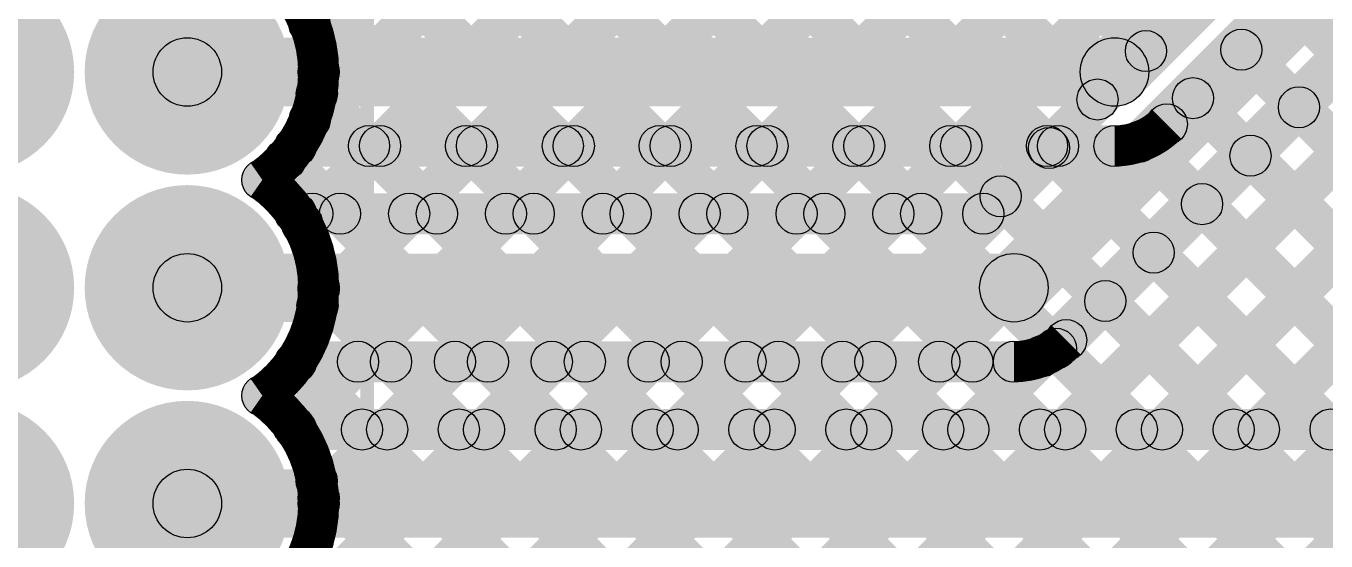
# Model space of a CAD drawing. Header units: millimetres. Extents: x 0 to 212, y 0 to 213.
# Drawn here: x 1.2411 to 1.7157, y 0.2823 to 0.4703 of the extents above; entities that cross this region are included whole.
import ezdxf

# ---------------------------------------------------------------- set-up
doc = ezdxf.new("R2010")
doc.units = ezdxf.units.MM
doc.header["$MEASUREMENT"] = 0
for name, color, linetype in [('BottomLayer', 5, 'Continuous'), ('BottomSolder', 6, 'Continuous'), ('PadHoleLayer', 156, 'Continuous'), ('TopLayer', 1, 'Continuous'), ('TopOverlay', 2, 'Continuous'), ('TopSolder', 216, 'Continuous')]:
    doc.layers.add(name, color=color, linetype=linetype)

# ---------------------------------------------------------------- blocks, each defined once
blk = doc.blocks.new('X2026WV_2_06A_N0SN_9')
at = {"layer": 'BottomLayer'}
h = blk.add_hatch(color=5, dxfattribs=at)
edge = h.paths.add_edge_path()
edge.add_arc((-0.3937, 0.07874), 0.03346, 0, 360)
h = blk.add_hatch(color=5, dxfattribs=at)
edge = h.paths.add_edge_path()
edge.add_arc((-0.31496, 0.07874), 0.03346, 0, 360)
h = blk.add_hatch(color=5, dxfattribs=at)
edge = h.paths.add_edge_path()
edge.add_arc((-0.23622, 0.07874), 0.03346, 0, 360)
h = blk.add_hatch(color=5, dxfattribs=at)
edge = h.paths.add_edge_path()
edge.add_arc((-0.3937, 0), 0.03346, 0, 360)
h = blk.add_hatch(color=5, dxfattribs=at)
edge = h.paths.add_edge_path()
edge.add_arc((-0.31496, 0), 0.03346, 0, 360)
h = blk.add_hatch(color=5, dxfattribs=at)
edge = h.paths.add_edge_path()
edge.add_arc((-0.23622, 0), 0.03346, 0, 360)
at = {"layer": 'BottomSolder'}
h = blk.add_hatch(color=6, dxfattribs=at)
edge = h.paths.add_edge_path()
edge.add_arc((-0.3937, 0.07874), 0.03746, 0, 360)
h = blk.add_hatch(color=6, dxfattribs=at)
edge = h.paths.add_edge_path()
edge.add_arc((-0.31496, 0.07874), 0.03746, 0, 360)
h = blk.add_hatch(color=6, dxfattribs=at)
edge = h.paths.add_edge_path()
edge.add_arc((-0.23622, 0.07874), 0.03746, 0, 360)
h = blk.add_hatch(color=6, dxfattribs=at)
edge = h.paths.add_edge_path()
edge.add_arc((-0.3937, 0), 0.03746, 0, 360)
h = blk.add_hatch(color=6, dxfattribs=at)
edge = h.paths.add_edge_path()
edge.add_arc((-0.31496, 0), 0.03746, 0, 360)
h = blk.add_hatch(color=6, dxfattribs=at)
edge = h.paths.add_edge_path()
edge.add_arc((-0.23622, 0), 0.03746, 0, 360)
at = {"layer": 'PadHoleLayer'}
h = blk.add_hatch(color=156, dxfattribs=at)
edge = h.paths.add_edge_path()
edge.add_arc((-0.3937, 0), 0.01969, 0, 360)
h = blk.add_hatch(color=156, dxfattribs=at)
edge = h.paths.add_edge_path()
edge.add_arc((-0.31496, 0), 0.01969, 0, 360)
h = blk.add_hatch(color=156, dxfattribs=at)
edge = h.paths.add_edge_path()
edge.add_arc((-0.23622, 0), 0.01969, 0, 360)
at = {"layer": 'TopLayer'}
h = blk.add_hatch(color=1, dxfattribs=at)
edge = h.paths.add_edge_path()
edge.add_arc((-0.3937, 0.07874), 0.03346, 0, 360)
h = blk.add_hatch(color=1, dxfattribs=at)
edge = h.paths.add_edge_path()
edge.add_arc((-0.31496, 0.07874), 0.03346, 0, 360)
h = blk.add_hatch(color=1, dxfattribs=at)
edge = h.paths.add_edge_path()
edge.add_arc((-0.23622, 0.07874), 0.03346, 0, 360)
h = blk.add_hatch(color=1, dxfattribs=at)
edge = h.paths.add_edge_path()
edge.add_arc((-0.3937, 0), 0.03346, 0, 360)
h = blk.add_hatch(color=1, dxfattribs=at)
edge = h.paths.add_edge_path()
edge.add_arc((-0.31496, 0), 0.03346, 0, 360)
h = blk.add_hatch(color=1, dxfattribs=at)
edge = h.paths.add_edge_path()
edge.add_arc((-0.23622, 0), 0.03346, 0, 360)
at = {"layer": 'TopOverlay'}
blk.add_hatch(color=2, dxfattribs=at).paths.add_polyline_path([(-0.51181, -0.06813), (-0.51181, -0.06313), (0.11811, -0.06313), (0.11811, -0.06813)])
at = {"layer": 'TopSolder'}
h = blk.add_hatch(color=216, dxfattribs=at)
edge = h.paths.add_edge_path()
edge.add_arc((-0.3937, 0.07874), 0.03746, 0, 360)
h = blk.add_hatch(color=216, dxfattribs=at)
edge = h.paths.add_edge_path()
edge.add_arc((-0.31496, 0.07874), 0.03746, 0, 360)
h = blk.add_hatch(color=216, dxfattribs=at)
edge = h.paths.add_edge_path()
edge.add_arc((-0.23622, 0.07874), 0.03746, 0, 360)
h = blk.add_hatch(color=216, dxfattribs=at)
edge = h.paths.add_edge_path()
edge.add_arc((-0.3937, 0), 0.03746, 0, 360)
h = blk.add_hatch(color=216, dxfattribs=at)
edge = h.paths.add_edge_path()
edge.add_arc((-0.31496, 0), 0.03746, 0, 360)
h = blk.add_hatch(color=216, dxfattribs=at)
edge = h.paths.add_edge_path()
edge.add_arc((-0.23622, 0), 0.03746, 0, 360)

msp = doc.modelspace()

# ---------------------------------------------------------------- hatches: boundary and pattern name
at = {"layer": 'BottomLayer'}
for points in [[(0.83481, 1.26563), (0.84542, 1.27624), (1.65524, 0.46642), (1.64463, 0.45581)], [(1.62575, 0.3177), (1.61515, 0.3283), (2.51928, 1.23243), (2.52988, 1.22183)], [(1.66111, 0.3177), (1.6505, 0.3283), (2.5327, 1.2105), (2.5433, 1.19989)], [(1.69646, 0.3177), (1.68586, 0.3283), (2.5327, 1.17514), (2.5433, 1.16454)], [(1.34982, 0.46603), (1.33922, 0.47664), (1.6887, 0.82612), (1.6993, 0.81551)], [(1.35005, 0.4309), (1.33944, 0.44151), (1.6887, 0.79076), (1.6993, 0.78015)], [(1.35094, 0.39644), (1.34033, 0.40704), (1.6887, 0.75541), (1.6993, 0.7448)], [(1.34266, 0.72243), (1.35327, 0.73303), (1.63756, 0.44874), (1.62695, 0.43814)], [(1.3863, 0.39644), (1.37569, 0.40704), (1.6887, 0.72005), (1.6993, 0.70944)], [(1.34266, 0.68707), (1.35327, 0.69768), (1.61988, 0.43107), (1.60927, 0.42046)], [(1.42165, 0.39644), (1.41105, 0.40704), (1.6887, 0.6847), (1.6993, 0.67409)], [(1.34266, 0.65172), (1.35327, 0.66232), (1.6022, 0.41339), (1.5916, 0.40278)], [(1.45701, 0.39644), (1.4464, 0.40704), (1.6887, 0.64934), (1.6993, 0.63873)], [(1.34105, 0.61797), (1.35166, 0.62857), (1.57319, 0.40704), (1.56259, 0.39644)], [(1.49236, 0.39644), (1.48176, 0.40704), (1.6887, 0.61398), (1.6993, 0.60338)], [(1.3382, 0.58546), (1.34881, 0.59607), (1.53784, 0.40704), (1.52723, 0.39644)], [(1.52772, 0.39644), (1.51711, 0.40704), (1.6887, 0.57863), (1.6993, 0.56802)], [(1.33422, 0.55409), (1.34483, 0.5647), (1.50248, 0.40704), (1.49187, 0.39644)], [(1.56307, 0.39644), (1.55247, 0.40704), (1.6887, 0.54327), (1.6993, 0.53267)], [(1.34045, 0.51251), (1.35105, 0.52312), (1.46713, 0.40704), (1.45652, 0.39644)], [(1.59586, 0.39644), (1.58525, 0.40704), (1.6887, 0.51049), (1.6993, 0.49988)], [(1.32655, 0.49105), (1.33715, 0.50166), (1.43177, 0.40704), (1.42116, 0.39644)], [(1.61058, 0.3659), (1.5929, 0.38358), (1.71216, 0.50284), (1.72984, 0.48516)], [(1.62614, 0.35035), (1.61553, 0.36095), (1.73479, 0.48021), (1.7454, 0.4696)], [(1.342, 0.44025), (1.35261, 0.45085), (1.39642, 0.40704), (1.38581, 0.39644)], [(1.70049, 0.43531), (1.7111, 0.44591), (1.82871, 0.3283), (1.8181, 0.3177)], [(1.68281, 0.41763), (1.69342, 0.42824), (1.79335, 0.3283), (1.78275, 0.3177)], [(1.33056, 0.41633), (1.34117, 0.42694), (1.36106, 0.40704), (1.35045, 0.39644)], [(1.33964, 0.39424), (1.33964, 0.40924), (1.59056, 0.40924), (1.59056, 0.39424)], [(1.66514, 0.39995), (1.67574, 0.41056), (1.758, 0.3283), (1.74739, 0.3177)], [(1.64746, 0.38227), (1.65807, 0.39288), (1.72264, 0.3283), (1.71204, 0.3177)], [(1.3, 0.36224), (1.3, 0.38724), (1.60174, 0.38724), (1.60174, 0.36224)], [(1.62978, 0.3646), (1.64039, 0.3752), (1.68729, 0.3283), (1.67668, 0.3177)], [(1.61179, 0.34723), (1.6224, 0.35784), (1.65193, 0.3283), (1.64133, 0.3177)], [(1.34411, 0.31889), (1.3335, 0.3295), (1.35705, 0.35304), (1.36765, 0.34244)], [(1.3341, 0.34208), (1.3447, 0.35269), (1.36909, 0.3283), (1.35848, 0.3177)], [(1.33964, 0.34024), (1.33964, 0.35524), (1.60174, 0.35524), (1.60174, 0.34024)], [(1.37827, 0.3177), (1.36766, 0.3283), (1.3924, 0.35304), (1.40301, 0.34244)], [(1.3691, 0.34244), (1.3797, 0.35304), (1.40444, 0.3283), (1.39384, 0.3177)], [(1.41362, 0.3177), (1.40302, 0.3283), (1.42776, 0.35304), (1.43836, 0.34244)], [(1.40445, 0.34244), (1.41506, 0.35304), (1.4398, 0.3283), (1.42919, 0.3177)], [(1.44898, 0.3177), (1.43837, 0.3283), (1.46311, 0.35304), (1.47372, 0.34244)], [(1.43981, 0.34244), (1.45042, 0.35304), (1.47516, 0.3283), (1.46455, 0.3177)], [(1.48433, 0.3177), (1.47373, 0.3283), (1.49847, 0.35304), (1.50907, 0.34244)], [(1.47516, 0.34244), (1.48577, 0.35304), (1.51051, 0.3283), (1.4999, 0.3177)], [(1.51969, 0.3177), (1.50908, 0.3283), (1.53382, 0.35304), (1.54443, 0.34244)], [(1.51052, 0.34244), (1.52113, 0.35304), (1.54587, 0.3283), (1.53526, 0.3177)], [(1.55504, 0.3177), (1.54444, 0.3283), (1.56918, 0.35304), (1.57978, 0.34244)], [(1.54587, 0.34244), (1.55648, 0.35304), (1.58122, 0.3283), (1.57061, 0.3177)], [(1.5904, 0.3177), (1.57979, 0.3283), (1.60646, 0.35497), (1.61707, 0.34437)], [(1.58123, 0.34244), (1.59184, 0.35304), (1.61658, 0.3283), (1.60597, 0.3177)], [(1.33964, 0.3155), (1.33964, 0.3305), (2.32382, 0.3305), (2.32382, 0.3155)], [(1.3, 0.2835), (1.3, 0.3085), (2.335, 0.3085), (2.335, 0.2835)]]:
    msp.add_hatch(color=5, dxfattribs=at).paths.add_polyline_path(points)
h = msp.add_hatch(color=5, dxfattribs=at)
edge = h.paths.add_edge_path()
edge.add_arc((1.34452, 0.47133), 0.0075, 0, 360)
h = msp.add_hatch(color=5, dxfattribs=at)
edge = h.paths.add_edge_path()
edge.add_arc((1.64993, 0.46112), 0.0075, 0, 360)
h = msp.add_hatch(color=5, dxfattribs=at)
edge = h.paths.add_edge_path()
edge.add_arc((1.34796, 0.45348), 0.0075, 0, 360)
h = msp.add_hatch(color=5, dxfattribs=at)
edge = h.paths.add_edge_path()
edge.add_arc((1.34796, 0.45348), 0.0075, 0, 360)
h = msp.add_hatch(color=5, dxfattribs=at)
edge = h.paths.add_edge_path()
edge.add_arc((1.3473, 0.44555), 0.0075, 0, 360)
h = msp.add_hatch(color=5, dxfattribs=at)
edge = h.paths.add_edge_path()
edge.add_arc((1.63226, 0.44344), 0.0075, 0, 360)
h = msp.add_hatch(color=5, dxfattribs=at)
edge = h.paths.add_edge_path()
edge.add_arc((1.70579, 0.44061), 0.0075, 0, 360)
h = msp.add_hatch(color=5, dxfattribs=at)
edge = h.paths.add_edge_path()
edge.add_arc((1.34474, 0.4362), 0.0075, 0, 360)
h = msp.add_hatch(color=5, dxfattribs=at)
edge = h.paths.add_edge_path()
edge.add_arc((1.61458, 0.42576), 0.0075, 0, 360)
h = msp.add_hatch(color=5, dxfattribs=at)
edge = h.paths.add_edge_path()
edge.add_arc((1.33586, 0.42163), 0.0075, 0, 360)
h = msp.add_hatch(color=5, dxfattribs=at)
edge = h.paths.add_edge_path()
edge.add_arc((1.68812, 0.42293), 0.0075, 0, 360)
h = msp.add_hatch(color=5, dxfattribs=at)
edge = h.paths.add_edge_path()
edge.add_arc((1.3274, 0.41411), 0.0075, 0, 360)
h = msp.add_hatch(color=5, dxfattribs=at)
edge = h.paths.add_edge_path()
edge.add_arc((1.3274, 0.41411), 0.0075, 0, 360)
h = msp.add_hatch(color=5, dxfattribs=at)
edge = h.paths.add_edge_path()
edge.add_arc((1.5969, 0.40808), 0.0075, 0, 360)
h = msp.add_hatch(color=5, dxfattribs=at)
edge = h.paths.add_edge_path()
edge.add_arc((1.33964, 0.40174), 0.0075, 0, 360)
h = msp.add_hatch(color=5, dxfattribs=at)
edge = h.paths.add_edge_path()
edge.add_arc((1.33964, 0.40174), 0.0075, 0, 360)
h = msp.add_hatch(color=5, dxfattribs=at)
edge = h.paths.add_edge_path()
edge.add_arc((1.34564, 0.40174), 0.0075, 0, 360)
h = msp.add_hatch(color=5, dxfattribs=at)
edge = h.paths.add_edge_path()
edge.add_arc((1.35576, 0.40174), 0.0075, 0, 360)
h = msp.add_hatch(color=5, dxfattribs=at)
edge = h.paths.add_edge_path()
edge.add_arc((1.38099, 0.40174), 0.0075, 0, 360)
h = msp.add_hatch(color=5, dxfattribs=at)
edge = h.paths.add_edge_path()
edge.add_arc((1.39111, 0.40174), 0.0075, 0, 360)
h = msp.add_hatch(color=5, dxfattribs=at)
edge = h.paths.add_edge_path()
edge.add_arc((1.41635, 0.40174), 0.0075, 0, 360)
h = msp.add_hatch(color=5, dxfattribs=at)
edge = h.paths.add_edge_path()
edge.add_arc((1.42647, 0.40174), 0.0075, 0, 360)
h = msp.add_hatch(color=5, dxfattribs=at)
edge = h.paths.add_edge_path()
edge.add_arc((1.4517, 0.40174), 0.0075, 0, 360)
h = msp.add_hatch(color=5, dxfattribs=at)
edge = h.paths.add_edge_path()
edge.add_arc((1.46182, 0.40174), 0.0075, 0, 360)
h = msp.add_hatch(color=5, dxfattribs=at)
edge = h.paths.add_edge_path()
edge.add_arc((1.48706, 0.40174), 0.0075, 0, 360)
h = msp.add_hatch(color=5, dxfattribs=at)
edge = h.paths.add_edge_path()
edge.add_arc((1.49718, 0.40174), 0.0075, 0, 360)
h = msp.add_hatch(color=5, dxfattribs=at)
edge = h.paths.add_edge_path()
edge.add_arc((1.52241, 0.40174), 0.0075, 0, 360)
h = msp.add_hatch(color=5, dxfattribs=at)
edge = h.paths.add_edge_path()
edge.add_arc((1.53253, 0.40174), 0.0075, 0, 360)
h = msp.add_hatch(color=5, dxfattribs=at)
edge = h.paths.add_edge_path()
edge.add_arc((1.55777, 0.40174), 0.0075, 0, 360)
h = msp.add_hatch(color=5, dxfattribs=at)
edge = h.paths.add_edge_path()
edge.add_arc((1.56789, 0.40174), 0.0075, 0, 360)
h = msp.add_hatch(color=5, dxfattribs=at)
edge = h.paths.add_edge_path()
edge.add_arc((1.59056, 0.40174), 0.0075, 0, 360)
h = msp.add_hatch(color=5, dxfattribs=at)
edge = h.paths.add_edge_path()
edge.add_arc((1.59056, 0.40174), 0.0075, 0, 360)
h = msp.add_hatch(color=5, dxfattribs=at)
edge = h.paths.add_edge_path()
edge.add_arc((1.67044, 0.40526), 0.0075, 0, 360)
h = msp.add_hatch(color=5, dxfattribs=at)
edge = h.paths.add_edge_path()
edge.add_arc((1.65276, 0.38758), 0.0075, 0, 360)
h = msp.add_hatch(color=5, dxfattribs=at)
edge = h.paths.add_edge_path()
edge.add_arc((1.3, 0.37474), 0.0125, 0, 360)
h = msp.add_hatch(color=5, dxfattribs=at)
edge = h.paths.add_edge_path()
edge.add_arc((1.60174, 0.37474), 0.0125, 0, 360)
h = msp.add_hatch(color=5, dxfattribs=at)
edge = h.paths.add_edge_path()
edge.add_arc((1.60174, 0.37474), 0.0125, 0, 360)
h = msp.add_hatch(color=5, dxfattribs=at)
edge = h.paths.add_edge_path()
edge.add_arc((1.63508, 0.3699), 0.0075, 0, 360)
h = msp.add_hatch(color=5, dxfattribs=at)
edge = h.paths.add_edge_path()
edge.add_arc((1.62083, 0.35565), 0.0075, 0, 360)
h = msp.add_hatch(color=5, dxfattribs=at)
edge = h.paths.add_edge_path()
edge.add_arc((1.62083, 0.35565), 0.0075, 0, 360)
h = msp.add_hatch(color=5, dxfattribs=at)
edge = h.paths.add_edge_path()
edge.add_arc((1.62083, 0.35565), 0.0075, 0, 360)
h = msp.add_hatch(color=5, dxfattribs=at)
edge = h.paths.add_edge_path()
edge.add_arc((1.61177, 0.34967), 0.0075, 0, 360)
h = msp.add_hatch(color=5, dxfattribs=at)
edge = h.paths.add_edge_path()
edge.add_arc((1.6171, 0.35253), 0.0075, 0, 360)
h = msp.add_hatch(color=5, dxfattribs=at)
edge = h.paths.add_edge_path()
edge.add_arc((1.3394, 0.34739), 0.0075, 0, 360)
h = msp.add_hatch(color=5, dxfattribs=at)
edge = h.paths.add_edge_path()
edge.add_arc((1.33964, 0.34774), 0.0075, 0, 360)
h = msp.add_hatch(color=5, dxfattribs=at)
edge = h.paths.add_edge_path()
edge.add_arc((1.33964, 0.34774), 0.0075, 0, 360)
h = msp.add_hatch(color=5, dxfattribs=at)
edge = h.paths.add_edge_path()
edge.add_arc((1.36235, 0.34774), 0.0075, 0, 360)
h = msp.add_hatch(color=5, dxfattribs=at)
edge = h.paths.add_edge_path()
edge.add_arc((1.3744, 0.34774), 0.0075, 0, 360)
h = msp.add_hatch(color=5, dxfattribs=at)
edge = h.paths.add_edge_path()
edge.add_arc((1.3977, 0.34774), 0.0075, 0, 360)
h = msp.add_hatch(color=5, dxfattribs=at)
edge = h.paths.add_edge_path()
edge.add_arc((1.40976, 0.34774), 0.0075, 0, 360)
h = msp.add_hatch(color=5, dxfattribs=at)
edge = h.paths.add_edge_path()
edge.add_arc((1.43306, 0.34774), 0.0075, 0, 360)
h = msp.add_hatch(color=5, dxfattribs=at)
edge = h.paths.add_edge_path()
edge.add_arc((1.44511, 0.34774), 0.0075, 0, 360)
h = msp.add_hatch(color=5, dxfattribs=at)
edge = h.paths.add_edge_path()
edge.add_arc((1.46841, 0.34774), 0.0075, 0, 360)
h = msp.add_hatch(color=5, dxfattribs=at)
edge = h.paths.add_edge_path()
edge.add_arc((1.48047, 0.34774), 0.0075, 0, 360)
h = msp.add_hatch(color=5, dxfattribs=at)
edge = h.paths.add_edge_path()
edge.add_arc((1.50377, 0.34774), 0.0075, 0, 360)
h = msp.add_hatch(color=5, dxfattribs=at)
edge = h.paths.add_edge_path()
edge.add_arc((1.51582, 0.34774), 0.0075, 0, 360)
h = msp.add_hatch(color=5, dxfattribs=at)
edge = h.paths.add_edge_path()
edge.add_arc((1.53913, 0.34774), 0.0075, 0, 360)
h = msp.add_hatch(color=5, dxfattribs=at)
edge = h.paths.add_edge_path()
edge.add_arc((1.55118, 0.34774), 0.0075, 0, 360)
h = msp.add_hatch(color=5, dxfattribs=at)
edge = h.paths.add_edge_path()
edge.add_arc((1.57448, 0.34774), 0.0075, 0, 360)
h = msp.add_hatch(color=5, dxfattribs=at)
edge = h.paths.add_edge_path()
edge.add_arc((1.58653, 0.34774), 0.0075, 0, 360)
h = msp.add_hatch(color=5, dxfattribs=at)
edge = h.paths.add_edge_path()
edge.add_arc((1.60174, 0.34774), 0.0075, 0, 360)
h = msp.add_hatch(color=5, dxfattribs=at)
edge = h.paths.add_edge_path()
edge.add_arc((1.60174, 0.34774), 0.0075, 0, 360)
h = msp.add_hatch(color=5, dxfattribs=at)
edge = h.paths.add_edge_path()
edge.add_arc((1.60174, 0.34774), 0.0075, 0, 360)
h = msp.add_hatch(color=5, dxfattribs=at)
edge = h.paths.add_edge_path()
edge.add_arc((1.3274, 0.33537), 0.0075, 0, 360)
h = msp.add_hatch(color=5, dxfattribs=at)
edge = h.paths.add_edge_path()
edge.add_arc((1.3274, 0.33537), 0.0075, 0, 360)
h = msp.add_hatch(color=5, dxfattribs=at)
edge = h.paths.add_edge_path()
edge.add_arc((1.3388, 0.32419), 0.0075, 0, 360)
h = msp.add_hatch(color=5, dxfattribs=at)
edge = h.paths.add_edge_path()
edge.add_arc((1.33964, 0.323), 0.0075, 0, 360)
h = msp.add_hatch(color=5, dxfattribs=at)
edge = h.paths.add_edge_path()
edge.add_arc((1.33964, 0.323), 0.0075, 0, 360)
h = msp.add_hatch(color=5, dxfattribs=at)
edge = h.paths.add_edge_path()
edge.add_arc((1.36379, 0.323), 0.0075, 0, 360)
h = msp.add_hatch(color=5, dxfattribs=at)
edge = h.paths.add_edge_path()
edge.add_arc((1.37296, 0.323), 0.0075, 0, 360)
h = msp.add_hatch(color=5, dxfattribs=at)
edge = h.paths.add_edge_path()
edge.add_arc((1.39914, 0.323), 0.0075, 0, 360)
h = msp.add_hatch(color=5, dxfattribs=at)
edge = h.paths.add_edge_path()
edge.add_arc((1.40832, 0.323), 0.0075, 0, 360)
h = msp.add_hatch(color=5, dxfattribs=at)
edge = h.paths.add_edge_path()
edge.add_arc((1.4345, 0.323), 0.0075, 0, 360)
h = msp.add_hatch(color=5, dxfattribs=at)
edge = h.paths.add_edge_path()
edge.add_arc((1.44367, 0.323), 0.0075, 0, 360)
h = msp.add_hatch(color=5, dxfattribs=at)
edge = h.paths.add_edge_path()
edge.add_arc((1.46985, 0.323), 0.0075, 0, 360)
h = msp.add_hatch(color=5, dxfattribs=at)
edge = h.paths.add_edge_path()
edge.add_arc((1.47903, 0.323), 0.0075, 0, 360)
h = msp.add_hatch(color=5, dxfattribs=at)
edge = h.paths.add_edge_path()
edge.add_arc((1.50521, 0.323), 0.0075, 0, 360)
h = msp.add_hatch(color=5, dxfattribs=at)
edge = h.paths.add_edge_path()
edge.add_arc((1.51439, 0.323), 0.0075, 0, 360)
h = msp.add_hatch(color=5, dxfattribs=at)
edge = h.paths.add_edge_path()
edge.add_arc((1.54056, 0.323), 0.0075, 0, 360)
h = msp.add_hatch(color=5, dxfattribs=at)
edge = h.paths.add_edge_path()
edge.add_arc((1.54974, 0.323), 0.0075, 0, 360)
h = msp.add_hatch(color=5, dxfattribs=at)
edge = h.paths.add_edge_path()
edge.add_arc((1.57592, 0.323), 0.0075, 0, 360)
h = msp.add_hatch(color=5, dxfattribs=at)
edge = h.paths.add_edge_path()
edge.add_arc((1.5851, 0.323), 0.0075, 0, 360)
h = msp.add_hatch(color=5, dxfattribs=at)
edge = h.paths.add_edge_path()
edge.add_arc((1.61127, 0.323), 0.0075, 0, 360)
h = msp.add_hatch(color=5, dxfattribs=at)
edge = h.paths.add_edge_path()
edge.add_arc((1.62045, 0.323), 0.0075, 0, 360)
h = msp.add_hatch(color=5, dxfattribs=at)
edge = h.paths.add_edge_path()
edge.add_arc((1.64663, 0.323), 0.0075, 0, 360)
h = msp.add_hatch(color=5, dxfattribs=at)
edge = h.paths.add_edge_path()
edge.add_arc((1.65581, 0.323), 0.0075, 0, 360)
h = msp.add_hatch(color=5, dxfattribs=at)
edge = h.paths.add_edge_path()
edge.add_arc((1.68198, 0.323), 0.0075, 0, 360)
h = msp.add_hatch(color=5, dxfattribs=at)
edge = h.paths.add_edge_path()
edge.add_arc((1.69116, 0.323), 0.0075, 0, 360)
h = msp.add_hatch(color=5, dxfattribs=at)
edge = h.paths.add_edge_path()
edge.add_arc((1.71734, 0.323), 0.0075, 0, 360)
h = msp.add_hatch(color=5, dxfattribs=at)
edge = h.paths.add_edge_path()
edge.add_arc((1.3, 0.296), 0.0125, 0, 360)
at = {"layer": 'TopLayer'}
for points in [[(1.25722, -0.01548), (1.24661, -0.00488), (2.48392, 1.23243), (2.49453, 1.22183)], [(1.29257, -0.01548), (1.28197, -0.00488), (2.51928, 1.23243), (2.52988, 1.22183)], [(1.32793, -0.01548), (1.31732, -0.00488), (2.5317, 1.2095), (2.5423, 1.19889)], [(1.36328, -0.01548), (1.35268, -0.00488), (2.5317, 1.17414), (2.5423, 1.16354)], [(1.22186, -0.01548), (1.21126, -0.00488), (2.35883, 1.1427), (2.36944, 1.13209)], [(1.39864, -0.01548), (1.38803, -0.00488), (2.5317, 1.13879), (2.5423, 1.12818)], [(1.43399, -0.01548), (1.42339, -0.00488), (2.5317, 1.10343), (2.5423, 1.09282)], [(1.64732, 0.44464), (1.62964, 0.46232), (1.78116, 0.61384), (1.79884, 0.59616)], [(1.66288, 0.42909), (1.65227, 0.43969), (1.80379, 0.59121), (1.8144, 0.5806)], [(1.69717, 0.47399), (1.70778, 0.48459), (2.19724, -0.00488), (2.18664, -0.01548)], [(1.3, 0.44098), (1.3, 0.46598), (1.63848, 0.46598), (1.63848, 0.44098)], [(1.67949, 0.45631), (1.6901, 0.46691), (2.16189, -0.00488), (2.15128, -0.01548)], [(1.66181, 0.43863), (1.67242, 0.44924), (2.12653, -0.00488), (2.11593, -0.01548)], [(1.33964, 0.41898), (1.33964, 0.43398), (1.63848, 0.43398), (1.63848, 0.41898)], [(1.64232, 0.42277), (1.65292, 0.43338), (2.09118, -0.00488), (2.08057, -0.01548)], [(1.08044, -0.01548), (1.06984, -0.00488), (1.5065, 0.43178), (1.5171, 0.42118)], [(1.1158, -0.01548), (1.10519, -0.00488), (1.54185, 0.43178), (1.55246, 0.42118)], [(1.15115, -0.01548), (1.14055, -0.00488), (1.57721, 0.43178), (1.58781, 0.42118)], [(1.18651, -0.01548), (1.1759, -0.00488), (1.61256, 0.43178), (1.62317, 0.42118)], [(1.34411, 0.31889), (1.3335, 0.3295), (1.43579, 0.43178), (1.44639, 0.42118)], [(1.34723, 0.39273), (1.33663, 0.40334), (1.36507, 0.43178), (1.37568, 0.42118)], [(1.35283, 0.36297), (1.34222, 0.37358), (1.40043, 0.43178), (1.41104, 0.42118)], [(1.35323, 0.29266), (1.34262, 0.30326), (1.47114, 0.43178), (1.48175, 0.42118)], [(1.36107, 0.42118), (1.37168, 0.43178), (1.80834, -0.00488), (1.79773, -0.01548)], [(1.39642, 0.42118), (1.40703, 0.43178), (1.84369, -0.00488), (1.83308, -0.01548)], [(1.43178, 0.42118), (1.44239, 0.43178), (1.87905, -0.00488), (1.86844, -0.01548)], [(1.46713, 0.42118), (1.47774, 0.43178), (1.9144, -0.00488), (1.9038, -0.01548)], [(1.50249, 0.42118), (1.5131, 0.43178), (1.94976, -0.00488), (1.93915, -0.01548)], [(1.53784, 0.42118), (1.54845, 0.43178), (1.98511, -0.00488), (1.97451, -0.01548)], [(1.5732, 0.42118), (1.58381, 0.43178), (2.02047, -0.00488), (2.00986, -0.01548)], [(1.60856, 0.42118), (1.61916, 0.43178), (2.05582, -0.00488), (2.04522, -0.01548)], [(1.33056, 0.41633), (1.34117, 0.42694), (1.77298, -0.00488), (1.76237, -0.01548)], [(1.34266, 0.36888), (1.35326, 0.37948), (1.73763, -0.00488), (1.72702, -0.01548)], [(1.3341, 0.34208), (1.3447, 0.35269), (1.70227, -0.00488), (1.69166, -0.01548)], [(1.34196, 0.29886), (1.35257, 0.30947), (1.66691, -0.00488), (1.65631, -0.01548)]]:
    msp.add_hatch(color=1, dxfattribs=at).paths.add_polyline_path(points)
h = msp.add_hatch(color=1, dxfattribs=at)
edge = h.paths.add_edge_path()
edge.add_arc((1.3, 0.45348), 0.0125, 0, 360)
h = msp.add_hatch(color=1, dxfattribs=at)
edge = h.paths.add_edge_path()
edge.add_arc((1.63848, 0.45348), 0.0125, 0, 360)
h = msp.add_hatch(color=1, dxfattribs=at)
edge = h.paths.add_edge_path()
edge.add_arc((1.63848, 0.45348), 0.0125, 0, 360)
h = msp.add_hatch(color=1, dxfattribs=at)
edge = h.paths.add_edge_path()
edge.add_arc((1.68479, 0.46161), 0.0075, 0, 360)
h = msp.add_hatch(color=1, dxfattribs=at)
edge = h.paths.add_edge_path()
edge.add_arc((1.66712, 0.44393), 0.0075, 0, 360)
h = msp.add_hatch(color=1, dxfattribs=at)
edge = h.paths.add_edge_path()
edge.add_arc((1.65757, 0.43439), 0.0075, 0, 360)
h = msp.add_hatch(color=1, dxfattribs=at)
edge = h.paths.add_edge_path()
edge.add_arc((1.65757, 0.43439), 0.0075, 0, 360)
h = msp.add_hatch(color=1, dxfattribs=at)
edge = h.paths.add_edge_path()
edge.add_arc((1.65757, 0.43439), 0.0075, 0, 360)
h = msp.add_hatch(color=1, dxfattribs=at)
edge = h.paths.add_edge_path()
edge.add_arc((1.33964, 0.42648), 0.0075, 0, 360)
h = msp.add_hatch(color=1, dxfattribs=at)
edge = h.paths.add_edge_path()
edge.add_arc((1.33964, 0.42648), 0.0075, 0, 360)
h = msp.add_hatch(color=1, dxfattribs=at)
edge = h.paths.add_edge_path()
edge.add_arc((1.36637, 0.42648), 0.0075, 0, 360)
h = msp.add_hatch(color=1, dxfattribs=at)
edge = h.paths.add_edge_path()
edge.add_arc((1.37038, 0.42648), 0.0075, 0, 360)
h = msp.add_hatch(color=1, dxfattribs=at)
edge = h.paths.add_edge_path()
edge.add_arc((1.40173, 0.42648), 0.0075, 0, 360)
h = msp.add_hatch(color=1, dxfattribs=at)
edge = h.paths.add_edge_path()
edge.add_arc((1.40573, 0.42648), 0.0075, 0, 360)
h = msp.add_hatch(color=1, dxfattribs=at)
edge = h.paths.add_edge_path()
edge.add_arc((1.43708, 0.42648), 0.0075, 0, 360)
h = msp.add_hatch(color=1, dxfattribs=at)
edge = h.paths.add_edge_path()
edge.add_arc((1.44109, 0.42648), 0.0075, 0, 360)
h = msp.add_hatch(color=1, dxfattribs=at)
edge = h.paths.add_edge_path()
edge.add_arc((1.47244, 0.42648), 0.0075, 0, 360)
h = msp.add_hatch(color=1, dxfattribs=at)
edge = h.paths.add_edge_path()
edge.add_arc((1.47644, 0.42648), 0.0075, 0, 360)
h = msp.add_hatch(color=1, dxfattribs=at)
edge = h.paths.add_edge_path()
edge.add_arc((1.50779, 0.42648), 0.0075, 0, 360)
h = msp.add_hatch(color=1, dxfattribs=at)
edge = h.paths.add_edge_path()
edge.add_arc((1.5118, 0.42648), 0.0075, 0, 360)
h = msp.add_hatch(color=1, dxfattribs=at)
edge = h.paths.add_edge_path()
edge.add_arc((1.54315, 0.42648), 0.0075, 0, 360)
h = msp.add_hatch(color=1, dxfattribs=at)
edge = h.paths.add_edge_path()
edge.add_arc((1.54715, 0.42648), 0.0075, 0, 360)
h = msp.add_hatch(color=1, dxfattribs=at)
edge = h.paths.add_edge_path()
edge.add_arc((1.5785, 0.42648), 0.0075, 0, 360)
h = msp.add_hatch(color=1, dxfattribs=at)
edge = h.paths.add_edge_path()
edge.add_arc((1.58251, 0.42648), 0.0075, 0, 360)
h = msp.add_hatch(color=1, dxfattribs=at)
edge = h.paths.add_edge_path()
edge.add_arc((1.61386, 0.42648), 0.0075, 0, 360)
h = msp.add_hatch(color=1, dxfattribs=at)
edge = h.paths.add_edge_path()
edge.add_arc((1.61787, 0.42648), 0.0075, 0, 360)
h = msp.add_hatch(color=1, dxfattribs=at)
edge = h.paths.add_edge_path()
edge.add_arc((1.63848, 0.42648), 0.0075, 0, 360)
h = msp.add_hatch(color=1, dxfattribs=at)
edge = h.paths.add_edge_path()
edge.add_arc((1.63848, 0.42648), 0.0075, 0, 360)
h = msp.add_hatch(color=1, dxfattribs=at)
edge = h.paths.add_edge_path()
edge.add_arc((1.63848, 0.42648), 0.0075, 0, 360)
h = msp.add_hatch(color=1, dxfattribs=at)
edge = h.paths.add_edge_path()
edge.add_arc((1.64762, 0.42807), 0.0075, 0, 360)
h = msp.add_hatch(color=1, dxfattribs=at)
edge = h.paths.add_edge_path()
edge.add_arc((1.33586, 0.42163), 0.0075, 0, 360)
h = msp.add_hatch(color=1, dxfattribs=at)
edge = h.paths.add_edge_path()
edge.add_arc((1.3274, 0.41411), 0.0075, 0, 360)
h = msp.add_hatch(color=1, dxfattribs=at)
edge = h.paths.add_edge_path()
edge.add_arc((1.3274, 0.41411), 0.0075, 0, 360)
h = msp.add_hatch(color=1, dxfattribs=at)
edge = h.paths.add_edge_path()
edge.add_arc((1.34193, 0.39803), 0.0075, 0, 360)
h = msp.add_hatch(color=1, dxfattribs=at)
edge = h.paths.add_edge_path()
edge.add_arc((1.34796, 0.37474), 0.0075, 0, 360)
h = msp.add_hatch(color=1, dxfattribs=at)
edge = h.paths.add_edge_path()
edge.add_arc((1.34796, 0.37474), 0.0075, 0, 360)
h = msp.add_hatch(color=1, dxfattribs=at)
edge = h.paths.add_edge_path()
edge.add_arc((1.34796, 0.37418), 0.0075, 0, 360)
h = msp.add_hatch(color=1, dxfattribs=at)
edge = h.paths.add_edge_path()
edge.add_arc((1.34753, 0.36827), 0.0075, 0, 360)
h = msp.add_hatch(color=1, dxfattribs=at)
edge = h.paths.add_edge_path()
edge.add_arc((1.3394, 0.34739), 0.0075, 0, 360)
h = msp.add_hatch(color=1, dxfattribs=at)
edge = h.paths.add_edge_path()
edge.add_arc((1.3274, 0.33537), 0.0075, 0, 360)
h = msp.add_hatch(color=1, dxfattribs=at)
edge = h.paths.add_edge_path()
edge.add_arc((1.3274, 0.33537), 0.0075, 0, 360)
h = msp.add_hatch(color=1, dxfattribs=at)
edge = h.paths.add_edge_path()
edge.add_arc((1.3388, 0.32419), 0.0075, 0, 360)
h = msp.add_hatch(color=1, dxfattribs=at)
edge = h.paths.add_edge_path()
edge.add_arc((1.34726, 0.30417), 0.0075, 0, 360)
h = msp.add_hatch(color=1, dxfattribs=at)
edge = h.paths.add_edge_path()
edge.add_arc((1.34792, 0.29796), 0.0075, 0, 360)
h = msp.add_hatch(color=1, dxfattribs=at)
edge = h.paths.add_edge_path()
edge.add_arc((1.34796, 0.296), 0.0075, 0, 360)
h = msp.add_hatch(color=1, dxfattribs=at)
edge = h.paths.add_edge_path()
edge.add_arc((1.34796, 0.296), 0.0075, 0, 360)

# ---------------------------------------------------------------- linework, layer by layer
at = {"layer": 'BottomLayer', "const_width": 0.015}
for points in [[(1.3274, 0.49285, -0.245469), (1.34796, 0.45348)], [(1.34796, 0.45348, -0.245468), (1.3274, 0.41411)], [(1.3274, 0.41411, -0.091486), (1.33964, 0.40174)], [(1.62083, 0.35565, -0.198912), (1.60174, 0.34774)], [(1.62083, 0.35565, -0.198912), (1.60174, 0.34774)], [(1.33964, 0.34774, -0.091486), (1.3274, 0.33537)], [(1.26251, 0.26608, -1.136512), (1.1889, 0.33537)], [(1.3274, 0.33537, -0.091486), (1.33964, 0.323)]]:
    msp.add_lwpolyline(points, format="xyb", dxfattribs=at)
at = {"layer": 'BottomLayer'}
for centre, radius in [((1.34452, 0.47133), 0.0075), ((1.64993, 0.46112), 0.0075), ((1.34796, 0.45348), 0.0075), ((1.34796, 0.45348), 0.0075), ((1.3473, 0.44555), 0.0075), ((1.63226, 0.44344), 0.0075), ((1.70579, 0.44061), 0.0075), ((1.34474, 0.4362), 0.0075), ((1.61458, 0.42576), 0.0075), ((1.33586, 0.42163), 0.0075), ((1.68812, 0.42293), 0.0075), ((1.3274, 0.41411), 0.0075), ((1.3274, 0.41411), 0.0075), ((1.5969, 0.40808), 0.0075), ((1.33964, 0.40174), 0.0075), ((1.33964, 0.40174), 0.0075), ((1.34564, 0.40174), 0.0075), ((1.35576, 0.40174), 0.0075), ((1.38099, 0.40174), 0.0075), ((1.39111, 0.40174), 0.0075), ((1.41635, 0.40174), 0.0075), ((1.42647, 0.40174), 0.0075), ((1.4517, 0.40174), 0.0075), ((1.46182, 0.40174), 0.0075), ((1.48706, 0.40174), 0.0075), ((1.49718, 0.40174), 0.0075), ((1.52241, 0.40174), 0.0075), ((1.53253, 0.40174), 0.0075), ((1.55777, 0.40174), 0.0075), ((1.56789, 0.40174), 0.0075), ((1.59056, 0.40174), 0.0075), ((1.59056, 0.40174), 0.0075), ((1.67044, 0.40526), 0.0075), ((1.65276, 0.38758), 0.0075), ((1.3, 0.37474), 0.0125), ((1.60174, 0.37474), 0.0125), ((1.60174, 0.37474), 0.0125), ((1.63508, 0.3699), 0.0075), ((1.62083, 0.35565), 0.0075), ((1.62083, 0.35565), 0.0075), ((1.62083, 0.35565), 0.0075), ((1.61177, 0.34967), 0.0075), ((1.6171, 0.35253), 0.0075), ((1.3394, 0.34739), 0.0075), ((1.33964, 0.34774), 0.0075), ((1.33964, 0.34774), 0.0075), ((1.36235, 0.34774), 0.0075), ((1.3744, 0.34774), 0.0075), ((1.3977, 0.34774), 0.0075), ((1.40976, 0.34774), 0.0075), ((1.43306, 0.34774), 0.0075), ((1.44511, 0.34774), 0.0075), ((1.46841, 0.34774), 0.0075), ((1.48047, 0.34774), 0.0075), ((1.50377, 0.34774), 0.0075), ((1.51582, 0.34774), 0.0075), ((1.53913, 0.34774), 0.0075), ((1.55118, 0.34774), 0.0075), ((1.57448, 0.34774), 0.0075), ((1.58653, 0.34774), 0.0075), ((1.60174, 0.34774), 0.0075), ((1.60174, 0.34774), 0.0075), ((1.60174, 0.34774), 0.0075), ((1.3274, 0.33537), 0.0075), ((1.3274, 0.33537), 0.0075), ((1.3388, 0.32419), 0.0075), ((1.33964, 0.323), 0.0075), ((1.33964, 0.323), 0.0075), ((1.36379, 0.323), 0.0075), ((1.37296, 0.323), 0.0075), ((1.39914, 0.323), 0.0075), ((1.40832, 0.323), 0.0075), ((1.4345, 0.323), 0.0075), ((1.44367, 0.323), 0.0075), ((1.46985, 0.323), 0.0075), ((1.47903, 0.323), 0.0075), ((1.50521, 0.323), 0.0075), ((1.51439, 0.323), 0.0075), ((1.54056, 0.323), 0.0075), ((1.54974, 0.323), 0.0075), ((1.57592, 0.323), 0.0075), ((1.5851, 0.323), 0.0075), ((1.61127, 0.323), 0.0075), ((1.62045, 0.323), 0.0075), ((1.64663, 0.323), 0.0075), ((1.65581, 0.323), 0.0075), ((1.68198, 0.323), 0.0075), ((1.69116, 0.323), 0.0075), ((1.71734, 0.323), 0.0075), ((1.3, 0.296), 0.0125)]:
    msp.add_circle(centre, radius, dxfattribs=at)
at = {"layer": 'TopLayer', "const_width": 0.015}
for points in [[(1.65757, 0.43439, -0.198912), (1.63848, 0.42648)], [(1.65757, 0.43439, -0.198912), (1.63848, 0.42648)], [(1.33964, 0.42648, -0.091486), (1.3274, 0.41411)], [(1.3274, 0.41411, -0.245468), (1.34796, 0.37474)], [(1.34796, 0.37474, -0.245469), (1.3274, 0.33537)], [(1.26251, 0.26608, -1.136512), (1.1889, 0.33537)], [(1.3274, 0.33537, -0.245469), (1.34796, 0.296)], [(1.34796, 0.296, -0.709353), (1.26251, 0.26608)]]:
    msp.add_lwpolyline(points, format="xyb", dxfattribs=at)
at = {"layer": 'TopLayer'}
for centre, radius in [((1.3, 0.45348), 0.0125), ((1.63848, 0.45348), 0.0125), ((1.63848, 0.45348), 0.0125), ((1.68479, 0.46161), 0.0075), ((1.66712, 0.44393), 0.0075), ((1.65757, 0.43439), 0.0075), ((1.65757, 0.43439), 0.0075), ((1.65757, 0.43439), 0.0075), ((1.33964, 0.42648), 0.0075), ((1.33964, 0.42648), 0.0075), ((1.36637, 0.42648), 0.0075), ((1.37038, 0.42648), 0.0075), ((1.40173, 0.42648), 0.0075), ((1.40573, 0.42648), 0.0075), ((1.43708, 0.42648), 0.0075), ((1.44109, 0.42648), 0.0075), ((1.47244, 0.42648), 0.0075), ((1.47644, 0.42648), 0.0075), ((1.50779, 0.42648), 0.0075), ((1.5118, 0.42648), 0.0075), ((1.54315, 0.42648), 0.0075), ((1.54715, 0.42648), 0.0075), ((1.5785, 0.42648), 0.0075), ((1.58251, 0.42648), 0.0075), ((1.61386, 0.42648), 0.0075), ((1.61787, 0.42648), 0.0075), ((1.63848, 0.42648), 0.0075), ((1.63848, 0.42648), 0.0075), ((1.63848, 0.42648), 0.0075), ((1.64762, 0.42807), 0.0075), ((1.33586, 0.42163), 0.0075), ((1.3274, 0.41411), 0.0075), ((1.3274, 0.41411), 0.0075), ((1.34193, 0.39803), 0.0075), ((1.34796, 0.37474), 0.0075), ((1.34796, 0.37474), 0.0075), ((1.34796, 0.37418), 0.0075), ((1.34753, 0.36827), 0.0075), ((1.3394, 0.34739), 0.0075), ((1.3274, 0.33537), 0.0075), ((1.3274, 0.33537), 0.0075), ((1.3388, 0.32419), 0.0075), ((1.34726, 0.30417), 0.0075), ((1.34792, 0.29796), 0.0075), ((1.34796, 0.296), 0.0075), ((1.34796, 0.296), 0.0075)]:
    msp.add_circle(centre, radius, dxfattribs=at)

# ---------------------------------------------------------------- block references
at = {"rotation": 90}
msp.add_blockref('X2026WV_2_06A_N0SN_9', (1.3, 0.6897), dxfattribs=at)

doc.saveas('drawing.dxf')
